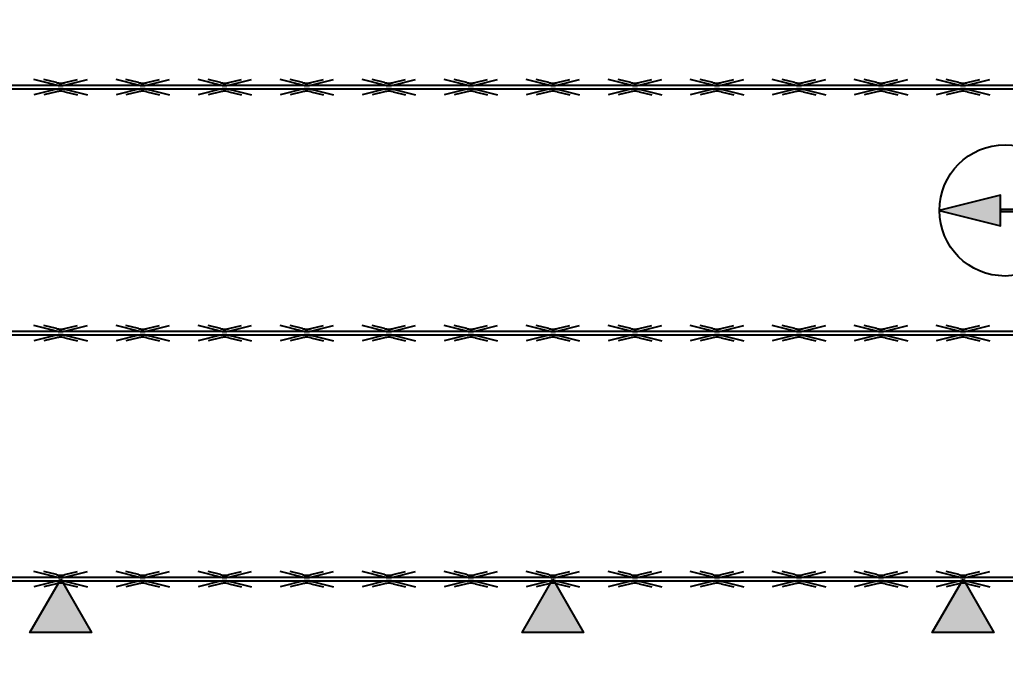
# Model space of a CAD drawing. Extents: x -524 to 129100, y -10500 to 1.
# Drawn here: x 24383 to 26786, y -3095 to -1548 of the extents above; entities that cross this region are included whole.
import ezdxf

# ---------------------------------------------------------------- set-up
doc = ezdxf.new("R2010")
doc.units = 0
doc.header["$LTSCALE"] = 250
doc.linetypes.add('BeePC_CENTER', pattern=[2, 1.25, -0.25, 0.25, -0.25])
doc.layers.get('0').update_dxf_attribs({"linetype": 'CONTINUOUS'})
doc.layers.get('Defpoints').update_dxf_attribs({"linetype": 'CONTINUOUS'})
doc.layers.add('BeePC-CCBZ', color=110, linetype='CONTINUOUS')
doc.layers.add('BeePC-GJ-Truss', color=185, linetype='CONTINUOUS')
doc.styles.add('BeePC_Dim', font='simfang.ttf', dxfattribs={"width": 0.7})
doc.dimstyles.new('BeePC_DIM_25_25', dxfattribs={"dimtxt": 75, "dimasz": 25, "dimexe": 25, "dimexo": 0, "dimgap": 25, "dimtad": 1, "dimdec": 0, "dimzin": 0, "dimdsep": 46, "dimtxsty": 'BeePC_Dim', "dimblk": 'ARCHTICK', "dimcen": 0, "dimdle": 25, "dimclrt": 7, "dimadec": 0, "dimazin": 0, "dimtfac": 1, "dimtdec": 0, "dimtix": 1, "dimtmove": 2, "dimatfit": 3, "dimfxl": 250, "dimfxlon": 1, "dimtfill": 1, "dimtolj": 1, "dimtzin": 0, "dimarcsym": 0})

# ---------------------------------------------------------------- blocks, each defined once
blk = doc.blocks.new('BeePC_HangPoint')
at = {"ltscale": 25}
h = blk.add_hatch(color=256, dxfattribs=at)
h.dxf.hatch_style = 1
h.paths.add_polyline_path([(0, 0), (-75, -129.9), (75, -129.9)])
blk.add_lwpolyline([(0, 0), (75, -129.9), (-75, -129.9)], close=True, dxfattribs=at)
blk = doc.blocks.new('板安装方向')
h = blk.add_hatch(color=256)
h.dxf.hatch_style = 1
h.paths.add_polyline_path([(-0.6, 158.1), (-38, 8.6), (36.8, 8.6)])
h = blk.add_hatch(color=256)
h.dxf.hatch_style = 1
h.paths.add_polyline_path([(1.8, -161.4), (1.8, 8.6), (-3, 8.6), (-3, -161.4)])
for points in [[(-0.6, 158.1), (-38, 8.6), (36.8, 8.6)], [(1.8, -161.4), (1.8, 8.6), (-3, 8.6), (-3, -161.4)]]:
    blk.add_lwpolyline(points, close=True)
blk.add_circle((-0.6, -2.4), 160)
blk = doc.blocks.new('_ArchTick')
at = {"color": 0, "linetype": 'ByBlock', "const_width": 0.5}
blk.add_lwpolyline([(-0.707, -0.707), (0.707, 0.707)], dxfattribs=at)
blk = doc.blocks.new('*D74')
at = {"layer": 'BeePC-CCBZ', "color": 0, "lineweight": -2, "transparency": 16777216}
for p, q in [((23272.8, -600.1), (23272.8, -375.1)), ((30542.4, -600.1), (30542.4, -375.1)), ((23247.8, -400.1), (30567.4, -400.1))]:
    blk.add_line(p, q, dxfattribs=at)
at = {"layer": 'Defpoints', "color": 0, "transparency": 16777216}
for p in [(30542.4, -400.1), (23272.8, -772.1), (30542.4, -2012.1)]:
    blk.add_point(p, dxfattribs=at)
at = {"layer": 'BeePC-CCBZ', "color": 0, "lineweight": -2, "transparency": 16777216, "xscale": 25, "yscale": 25, "zscale": 25, "rotation": 180}
blk.add_blockref('_ArchTick', (23272.8, -400.1), dxfattribs=at)
at = {"layer": 'BeePC-CCBZ', "color": 0, "lineweight": -2, "transparency": 16777216, "xscale": 25, "yscale": 25, "zscale": 25}
blk.add_blockref('_ArchTick', (30542.4, -400.1), dxfattribs=at)
at = {"layer": 'BeePC-CCBZ', "color": 7, "linetype": 'BeePC_CENTER', "transparency": 16777216, "insert": (26907.6, -337.2), "char_height": 75, "attachment_point": 5, "style": 'BeePC_Dim', "bg_fill": 3, "box_fill_scale": 1.1, "bg_fill_color": 256, "bg_fill_true_color": 13158600, "bg_fill_transparency": 0}
blk.add_mtext('\\A1;7270', dxfattribs=at)
blk = doc.blocks.new('*D75')
at = {"layer": 'BeePC-CCBZ', "color": 0, "lineweight": -2, "transparency": 16777216}
for p, q in [((23022.8, -478.1), (23022.8, -253.1)), ((24482.6, -478.1), (24482.6, -253.1)), ((22997.8, -278.1), (24507.6, -278.1))]:
    blk.add_line(p, q, dxfattribs=at)
at = {"layer": 'Defpoints', "color": 0, "transparency": 16777216}
for p in [(24482.6, -278.1), (23022.8, -2012.1), (24482.6, -2912.1)]:
    blk.add_point(p, dxfattribs=at)
at = {"layer": 'BeePC-CCBZ', "color": 0, "lineweight": -2, "transparency": 16777216, "xscale": 25, "yscale": 25, "zscale": 25, "rotation": 180}
blk.add_blockref('_ArchTick', (23022.8, -278.1), dxfattribs=at)
at = {"layer": 'BeePC-CCBZ', "color": 0, "lineweight": -2, "transparency": 16777216, "xscale": 25, "yscale": 25, "zscale": 25}
blk.add_blockref('_ArchTick', (24482.6, -278.1), dxfattribs=at)
at = {"layer": 'BeePC-CCBZ', "color": 7, "linetype": 'BeePC_CENTER', "transparency": 16777216, "insert": (23752.7, -215.2), "char_height": 75, "attachment_point": 5, "style": 'BeePC_Dim', "bg_fill": 3, "box_fill_scale": 1.1, "bg_fill_color": 256, "bg_fill_true_color": 13158600, "bg_fill_transparency": 0}
blk.add_mtext('\\A1;1460', dxfattribs=at)
blk = doc.blocks.new('*D76')
at = {"layer": 'BeePC-CCBZ', "color": 0, "lineweight": -2, "transparency": 16777216}
for p, q in [((24482.6, -478.1), (24482.6, -253.1)), ((25682.6, -478.1), (25682.6, -253.1)), ((24457.6, -278.1), (25707.6, -278.1))]:
    blk.add_line(p, q, dxfattribs=at)
at = {"layer": 'Defpoints', "color": 0, "transparency": 16777216}
for p in [(25682.6, -278.1), (24482.6, -2912.1), (25682.6, -2912.1)]:
    blk.add_point(p, dxfattribs=at)
at = {"layer": 'BeePC-CCBZ', "color": 0, "lineweight": -2, "transparency": 16777216, "xscale": 25, "yscale": 25, "zscale": 25, "rotation": 180}
blk.add_blockref('_ArchTick', (24482.6, -278.1), dxfattribs=at)
at = {"layer": 'BeePC-CCBZ', "color": 0, "lineweight": -2, "transparency": 16777216, "xscale": 25, "yscale": 25, "zscale": 25}
blk.add_blockref('_ArchTick', (25682.6, -278.1), dxfattribs=at)
at = {"layer": 'BeePC-CCBZ', "color": 7, "linetype": 'BeePC_CENTER', "transparency": 16777216, "insert": (25082.6, -215.2), "char_height": 75, "attachment_point": 5, "style": 'BeePC_Dim', "bg_fill": 3, "box_fill_scale": 1.1, "bg_fill_color": 256, "bg_fill_true_color": 13158600, "bg_fill_transparency": 0}
blk.add_mtext('\\A1;1200', dxfattribs=at)
blk = doc.blocks.new('*D77')
at = {"layer": 'BeePC-CCBZ', "color": 0, "lineweight": -2, "transparency": 16777216}
for p, q in [((25682.6, -478.1), (25682.6, -253.1)), ((26682.6, -478.1), (26682.6, -253.1)), ((25657.6, -278.1), (26707.6, -278.1))]:
    blk.add_line(p, q, dxfattribs=at)
at = {"layer": 'Defpoints', "color": 0, "transparency": 16777216}
for p in [(26682.6, -278.1), (25682.6, -2912.1), (26682.6, -2912.1)]:
    blk.add_point(p, dxfattribs=at)
at = {"layer": 'BeePC-CCBZ', "color": 0, "lineweight": -2, "transparency": 16777216, "xscale": 25, "yscale": 25, "zscale": 25, "rotation": 180}
blk.add_blockref('_ArchTick', (25682.6, -278.1), dxfattribs=at)
at = {"layer": 'BeePC-CCBZ', "color": 0, "lineweight": -2, "transparency": 16777216, "xscale": 25, "yscale": 25, "zscale": 25}
blk.add_blockref('_ArchTick', (26682.6, -278.1), dxfattribs=at)
at = {"layer": 'BeePC-CCBZ', "color": 7, "linetype": 'BeePC_CENTER', "transparency": 16777216, "insert": (26182.6, -215.2), "char_height": 75, "attachment_point": 5, "style": 'BeePC_Dim', "bg_fill": 3, "box_fill_scale": 1.1, "bg_fill_color": 256, "bg_fill_true_color": 13158600, "bg_fill_transparency": 0}
blk.add_mtext('\\A1;1000', dxfattribs=at)
blk = doc.blocks.new('*D78')
at = {"layer": 'BeePC-CCBZ', "color": 0, "lineweight": -2, "transparency": 16777216}
for p, q in [((26682.6, -478.1), (26682.6, -253.1)), ((27882.6, -478.1), (27882.6, -253.1)), ((26657.6, -278.1), (27907.6, -278.1))]:
    blk.add_line(p, q, dxfattribs=at)
at = {"layer": 'Defpoints', "color": 0, "transparency": 16777216}
for p in [(27882.6, -278.1), (26682.6, -2912.1), (27882.6, -2912.1)]:
    blk.add_point(p, dxfattribs=at)
at = {"layer": 'BeePC-CCBZ', "color": 0, "lineweight": -2, "transparency": 16777216, "xscale": 25, "yscale": 25, "zscale": 25, "rotation": 180}
blk.add_blockref('_ArchTick', (26682.6, -278.1), dxfattribs=at)
at = {"layer": 'BeePC-CCBZ', "color": 0, "lineweight": -2, "transparency": 16777216, "xscale": 25, "yscale": 25, "zscale": 25}
blk.add_blockref('_ArchTick', (27882.6, -278.1), dxfattribs=at)
at = {"layer": 'BeePC-CCBZ', "color": 7, "linetype": 'BeePC_CENTER', "transparency": 16777216, "insert": (27282.6, -215.2), "char_height": 75, "attachment_point": 5, "style": 'BeePC_Dim', "bg_fill": 3, "box_fill_scale": 1.1, "bg_fill_color": 256, "bg_fill_true_color": 13158600, "bg_fill_transparency": 0}
blk.add_mtext('\\A1;1200', dxfattribs=at)
blk = doc.blocks.new('*D82')
at = {"layer": 'BeePC-CCBZ', "color": 0, "lineweight": -2, "transparency": 16777216}
for p, q in [((23022.8, -3759.1), (23022.8, -3984.1)), ((30542.4, -3759.1), (30542.4, -3984.1)), ((22997.8, -3959.1), (30567.4, -3959.1))]:
    blk.add_line(p, q, dxfattribs=at)
at = {"layer": 'Defpoints', "color": 0, "transparency": 16777216}
for p in [(23022.8, -2012.1), (30542.4, -2012.1), (30542.4, -3959.1)]:
    blk.add_point(p, dxfattribs=at)
at = {"layer": 'BeePC-CCBZ', "color": 0, "lineweight": -2, "transparency": 16777216, "xscale": 25, "yscale": 25, "zscale": 25, "rotation": 180}
blk.add_blockref('_ArchTick', (23022.8, -3959.1), dxfattribs=at)
at = {"layer": 'BeePC-CCBZ', "color": 0, "lineweight": -2, "transparency": 16777216, "xscale": 25, "yscale": 25, "zscale": 25}
blk.add_blockref('_ArchTick', (30542.4, -3959.1), dxfattribs=at)
at = {"layer": 'BeePC-CCBZ', "color": 7, "linetype": 'BeePC_CENTER', "transparency": 16777216, "insert": (26782.6, -3896.2), "char_height": 75, "attachment_point": 5, "style": 'BeePC_Dim', "bg_fill": 3, "box_fill_scale": 1.1, "bg_fill_color": 256, "bg_fill_true_color": 13158600, "bg_fill_transparency": 0}
blk.add_mtext('\\A1;7520', dxfattribs=at)
blk = doc.blocks.new('*D84')
at = {"layer": 'BeePC-CCBZ', "color": 0, "lineweight": -2, "transparency": 16777216}
for p, q in [((22610.8, -1137.1), (22610.8, -3237.1)), ((22810.8, -1162.1), (22585.8, -1162.1)), ((22810.8, -3212.1), (22585.8, -3212.1))]:
    blk.add_line(p, q, dxfattribs=at)
at = {"layer": 'Defpoints', "color": 0, "transparency": 16777216}
for p in [(22932.8, -1162.1), (22610.8, -3212.1), (26782.6, -3212.1)]:
    blk.add_point(p, dxfattribs=at)
at = {"layer": 'BeePC-CCBZ', "color": 0, "lineweight": -2, "transparency": 16777216, "xscale": 25, "yscale": 25, "zscale": 25}
for p, rotation in [((22610.8, -1162.1), 90), ((22610.8, -3212.1), 270)]:
    blk.add_blockref('_ArchTick', p, dxfattribs=dict(at, rotation=rotation))
at = {"layer": 'BeePC-CCBZ', "color": 7, "linetype": 'BeePC_CENTER', "transparency": 16777216, "insert": (22547.9, -2187.1), "char_height": 75, "attachment_point": 5, "rotation": 90, "style": 'BeePC_Dim', "bg_fill": 3, "box_fill_scale": 1.1, "bg_fill_color": 256, "bg_fill_true_color": 13158600, "bg_fill_transparency": 0}
blk.add_mtext('\\A1;2050', dxfattribs=at)
blk = doc.blocks.new('*D85')
at = {"layer": 'BeePC-CCBZ', "color": 0, "lineweight": -2, "transparency": 16777216}
for p, q in [((22488.8, -787.1), (22488.8, -3237.1)), ((22688.8, -812.1), (22463.8, -812.1)), ((22688.8, -3212.1), (22463.8, -3212.1))]:
    blk.add_line(p, q, dxfattribs=at)
at = {"layer": 'Defpoints', "color": 0, "transparency": 16777216}
for p in [(26782.6, -812.1), (22488.8, -3212.1), (26782.6, -3212.1)]:
    blk.add_point(p, dxfattribs=at)
at = {"layer": 'BeePC-CCBZ', "color": 0, "lineweight": -2, "transparency": 16777216, "xscale": 25, "yscale": 25, "zscale": 25}
for p, rotation in [((22488.8, -812.1), 90), ((22488.8, -3212.1), 270)]:
    blk.add_blockref('_ArchTick', p, dxfattribs=dict(at, rotation=rotation))
at = {"layer": 'BeePC-CCBZ', "color": 7, "linetype": 'BeePC_CENTER', "transparency": 16777216, "insert": (22425.9, -2012.1), "char_height": 75, "attachment_point": 5, "rotation": 90, "style": 'BeePC_Dim', "bg_fill": 3, "box_fill_scale": 1.1, "bg_fill_color": 256, "bg_fill_true_color": 13158600, "bg_fill_transparency": 0}
blk.add_mtext('\\A1;2400', dxfattribs=at)
blk = doc.blocks.new('*D87')
at = {"layer": 'BeePC-CCBZ', "color": 0, "lineweight": -2, "transparency": 16777216}
for p, q in [((31004.4, -1087.1), (31004.4, -2937.1)), ((30804.4, -1112.1), (31029.4, -1112.1)), ((30804.4, -2912.1), (31029.4, -2912.1))]:
    blk.add_line(p, q, dxfattribs=at)
at = {"layer": 'Defpoints', "color": 0, "transparency": 16777216}
for p in [(24482.6, -1112.1), (24482.6, -2912.1), (31004.4, -2912.1)]:
    blk.add_point(p, dxfattribs=at)
at = {"layer": 'BeePC-CCBZ', "color": 0, "lineweight": -2, "transparency": 16777216, "xscale": 25, "yscale": 25, "zscale": 25}
for p, rotation in [((31004.4, -1112.1), 90), ((31004.4, -2912.1), 270)]:
    blk.add_blockref('_ArchTick', p, dxfattribs=dict(at, rotation=rotation))
at = {"layer": 'BeePC-CCBZ', "color": 7, "linetype": 'BeePC_CENTER', "transparency": 16777216, "insert": (30941.5, -2012.1), "char_height": 75, "attachment_point": 5, "rotation": 90, "style": 'BeePC_Dim', "bg_fill": 3, "box_fill_scale": 1.1, "bg_fill_color": 256, "bg_fill_true_color": 13158600, "bg_fill_transparency": 0}
blk.add_mtext('\\A1;1800', dxfattribs=at)
blk = doc.blocks.new('*D88')
at = {"layer": 'BeePC-CCBZ', "color": 0, "lineweight": -2, "transparency": 16777216}
for p, q in [((31004.4, -2887.1), (31004.4, -3237.1)), ((30804.4, -2912.1), (31029.4, -2912.1)), ((30804.4, -3212.1), (31029.4, -3212.1))]:
    blk.add_line(p, q, dxfattribs=at)
at = {"layer": 'Defpoints', "color": 0, "transparency": 16777216}
for p in [(24482.6, -2912.1), (26782.6, -3212.1), (31004.4, -3212.1)]:
    blk.add_point(p, dxfattribs=at)
at = {"layer": 'BeePC-CCBZ', "color": 0, "lineweight": -2, "transparency": 16777216, "xscale": 25, "yscale": 25, "zscale": 25}
for p, rotation in [((31004.4, -2912.1), 90), ((31004.4, -3212.1), 270)]:
    blk.add_blockref('_ArchTick', p, dxfattribs=dict(at, rotation=rotation))
at = {"layer": 'BeePC-CCBZ', "color": 7, "linetype": 'BeePC_CENTER', "transparency": 16777216, "insert": (30941.5, -3062.1), "char_height": 75, "attachment_point": 5, "rotation": 90, "style": 'BeePC_Dim', "bg_fill": 3, "box_fill_scale": 1.1, "bg_fill_color": 256, "bg_fill_true_color": 13158600, "bg_fill_transparency": 0}
blk.add_mtext('\\A1;300', dxfattribs=at)

msp = doc.modelspace()

# ---------------------------------------------------------------- linework, layer by layer
at = {"layer": 'BeePC-GJ-Truss'}
for points in [[(24472.4, -1707), (24417.4, -1693.4)], [(24472.4, -1701), (24441.7, -1693.4)], [(24492.8, -1707), (24547.8, -1693.4)], [(24492.8, -1701), (24523.5, -1693.4)], [(24672.4, -1707), (24617.4, -1693.4)], [(24672.4, -1701), (24641.7, -1693.4)], [(24692.8, -1707), (24747.8, -1693.4)], [(24692.8, -1701), (24723.5, -1693.4)], [(24872.4, -1707), (24817.4, -1693.4)], [(24872.4, -1701), (24841.7, -1693.4)], [(24892.8, -1707), (24947.8, -1693.4)], [(24892.8, -1701), (24923.5, -1693.4)], [(25072.4, -1707), (25017.4, -1693.4)], [(25072.4, -1701), (25041.7, -1693.4)], [(25092.8, -1707), (25147.8, -1693.4)], [(25092.8, -1701), (25123.5, -1693.4)], [(25272.4, -1707), (25217.4, -1693.4)], [(25272.4, -1701), (25241.7, -1693.4)], [(25292.8, -1707), (25347.8, -1693.4)], [(25292.8, -1701), (25323.5, -1693.4)], [(25472.4, -1707), (25417.4, -1693.4)], [(25472.4, -1701), (25441.7, -1693.4)], [(25492.8, -1707), (25547.8, -1693.4)], [(25492.8, -1701), (25523.5, -1693.4)], [(25672.4, -1707), (25617.4, -1693.4)], [(25672.4, -1701), (25641.7, -1693.4)], [(25692.8, -1707), (25747.8, -1693.4)], [(25692.8, -1701), (25723.5, -1693.4)], [(25872.4, -1707), (25817.4, -1693.4)], [(25872.4, -1701), (25841.7, -1693.4)], [(25892.8, -1707), (25947.8, -1693.4)], [(25892.8, -1701), (25923.5, -1693.4)], [(26072.4, -1707), (26017.4, -1693.4)], [(26072.4, -1701), (26041.7, -1693.4)], [(26092.8, -1707), (26147.8, -1693.4)], [(26092.8, -1701), (26123.5, -1693.4)], [(26272.4, -1707), (26217.4, -1693.4)], [(26272.4, -1701), (26241.7, -1693.4)], [(26292.8, -1707), (26347.8, -1693.4)], [(26292.8, -1701), (26323.5, -1693.4)], [(26472.4, -1707), (26417.4, -1693.4)], [(26472.4, -1701), (26441.7, -1693.4)], [(26492.8, -1707), (26547.8, -1693.4)], [(26492.8, -1701), (26523.5, -1693.4)], [(26672.4, -1707), (26617.4, -1693.4)], [(26672.4, -1701), (26641.7, -1693.4)], [(26692.8, -1707), (26747.8, -1693.4)], [(26692.8, -1701), (26723.5, -1693.4)], [(23082.6, -1716.1), (30482.6, -1716.1), (30482.6, -1708.1), (23082.6, -1708.1)], [(24472.4, -1717.3), (24417.4, -1730.9)], [(24472.4, -1723.3), (24441.7, -1730.9)], [(24492.8, -1717.3), (24547.8, -1730.9)], [(24492.8, -1723.3), (24523.5, -1730.9)], [(24672.4, -1717.3), (24617.4, -1730.9)], [(24672.4, -1723.3), (24641.7, -1730.9)], [(24692.8, -1717.3), (24747.8, -1730.9)], [(24692.8, -1723.3), (24723.5, -1730.9)], [(24872.4, -1717.3), (24817.4, -1730.9)], [(24872.4, -1723.3), (24841.7, -1730.9)], [(24892.8, -1717.3), (24947.8, -1730.9)], [(24892.8, -1723.3), (24923.5, -1730.9)], [(25072.4, -1717.3), (25017.4, -1730.9)], [(25072.4, -1723.3), (25041.7, -1730.9)], [(25092.8, -1717.3), (25147.8, -1730.9)], [(25092.8, -1723.3), (25123.5, -1730.9)], [(25272.4, -1717.3), (25217.4, -1730.9)], [(25272.4, -1723.3), (25241.7, -1730.9)], [(25292.8, -1717.3), (25347.8, -1730.9)], [(25292.8, -1723.3), (25323.5, -1730.9)], [(25472.4, -1717.3), (25417.4, -1730.9)], [(25472.4, -1723.3), (25441.7, -1730.9)], [(25492.8, -1717.3), (25547.8, -1730.9)], [(25492.8, -1723.3), (25523.5, -1730.9)], [(25672.4, -1717.3), (25617.4, -1730.9)], [(25672.4, -1723.3), (25641.7, -1730.9)], [(25692.8, -1717.3), (25747.8, -1730.9)], [(25692.8, -1723.3), (25723.5, -1730.9)], [(25872.4, -1717.3), (25817.4, -1730.9)], [(25872.4, -1723.3), (25841.7, -1730.9)], [(25892.8, -1717.3), (25947.8, -1730.9)], [(25892.8, -1723.3), (25923.5, -1730.9)], [(26072.4, -1717.3), (26017.4, -1730.9)], [(26072.4, -1723.3), (26041.7, -1730.9)], [(26092.8, -1717.3), (26147.8, -1730.9)], [(26092.8, -1723.3), (26123.5, -1730.9)], [(26272.4, -1717.3), (26217.4, -1730.9)], [(26272.4, -1723.3), (26241.7, -1730.9)], [(26292.8, -1717.3), (26347.8, -1730.9)], [(26292.8, -1723.3), (26323.5, -1730.9)], [(26472.4, -1717.3), (26417.4, -1730.9)], [(26472.4, -1723.3), (26441.7, -1730.9)], [(26492.8, -1717.3), (26547.8, -1730.9)], [(26492.8, -1723.3), (26523.5, -1730.9)], [(26672.4, -1717.3), (26617.4, -1730.9)], [(26672.4, -1723.3), (26641.7, -1730.9)], [(26692.8, -1717.3), (26747.8, -1730.9)], [(26692.8, -1723.3), (26723.5, -1730.9)], [(24472.4, -2307), (24417.4, -2293.4)], [(24472.4, -2301), (24441.7, -2293.4)], [(24492.8, -2307), (24547.8, -2293.4)], [(24492.8, -2301), (24523.5, -2293.4)], [(24672.4, -2307), (24617.4, -2293.4)], [(24672.4, -2301), (24641.7, -2293.4)], [(24692.8, -2307), (24747.8, -2293.4)], [(24692.8, -2301), (24723.5, -2293.4)], [(24872.4, -2307), (24817.4, -2293.4)], [(24872.4, -2301), (24841.7, -2293.4)], [(24892.8, -2307), (24947.8, -2293.4)], [(24892.8, -2301), (24923.5, -2293.4)], [(25072.4, -2307), (25017.4, -2293.4)], [(25072.4, -2301), (25041.7, -2293.4)], [(25092.8, -2307), (25147.8, -2293.4)], [(25092.8, -2301), (25123.5, -2293.4)], [(25272.4, -2307), (25217.4, -2293.4)], [(25272.4, -2301), (25241.7, -2293.4)], [(25292.8, -2307), (25347.8, -2293.4)], [(25292.8, -2301), (25323.5, -2293.4)], [(25472.4, -2307), (25417.4, -2293.4)], [(25472.4, -2301), (25441.7, -2293.4)], [(25492.8, -2307), (25547.8, -2293.4)], [(25492.8, -2301), (25523.5, -2293.4)], [(25672.4, -2307), (25617.4, -2293.4)], [(25672.4, -2301), (25641.7, -2293.4)], [(25692.8, -2307), (25747.8, -2293.4)], [(25692.8, -2301), (25723.5, -2293.4)], [(25872.4, -2307), (25817.4, -2293.4)], [(25872.4, -2301), (25841.7, -2293.4)], [(25892.8, -2307), (25947.8, -2293.4)], [(25892.8, -2301), (25923.5, -2293.4)], [(26072.4, -2307), (26017.4, -2293.4)], [(26072.4, -2301), (26041.7, -2293.4)], [(26092.8, -2307), (26147.8, -2293.4)], [(26092.8, -2301), (26123.5, -2293.4)], [(26272.4, -2307), (26217.4, -2293.4)], [(26272.4, -2301), (26241.7, -2293.4)], [(26292.8, -2307), (26347.8, -2293.4)], [(26292.8, -2301), (26323.5, -2293.4)], [(26472.4, -2307), (26417.4, -2293.4)], [(26472.4, -2301), (26441.7, -2293.4)], [(26492.8, -2307), (26547.8, -2293.4)], [(26492.8, -2301), (26523.5, -2293.4)], [(26672.4, -2307), (26617.4, -2293.4)], [(26672.4, -2301), (26641.7, -2293.4)], [(26692.8, -2307), (26747.8, -2293.4)], [(26692.8, -2301), (26723.5, -2293.4)], [(23082.6, -2316.1), (30482.6, -2316.1), (30482.6, -2308.1), (23082.6, -2308.1)], [(24472.4, -2317.3), (24417.4, -2330.9)], [(24472.4, -2323.3), (24441.7, -2330.9)], [(24492.8, -2317.3), (24547.8, -2330.9)], [(24492.8, -2323.3), (24523.5, -2330.9)], [(24672.4, -2317.3), (24617.4, -2330.9)], [(24672.4, -2323.3), (24641.7, -2330.9)], [(24692.8, -2317.3), (24747.8, -2330.9)], [(24692.8, -2323.3), (24723.5, -2330.9)], [(24872.4, -2317.3), (24817.4, -2330.9)], [(24872.4, -2323.3), (24841.7, -2330.9)], [(24892.8, -2317.3), (24947.8, -2330.9)], [(24892.8, -2323.3), (24923.5, -2330.9)], [(25072.4, -2317.3), (25017.4, -2330.9)], [(25072.4, -2323.3), (25041.7, -2330.9)], [(25092.8, -2317.3), (25147.8, -2330.9)], [(25092.8, -2323.3), (25123.5, -2330.9)], [(25272.4, -2317.3), (25217.4, -2330.9)], [(25272.4, -2323.3), (25241.7, -2330.9)], [(25292.8, -2317.3), (25347.8, -2330.9)], [(25292.8, -2323.3), (25323.5, -2330.9)], [(25472.4, -2317.3), (25417.4, -2330.9)], [(25472.4, -2323.3), (25441.7, -2330.9)], [(25492.8, -2317.3), (25547.8, -2330.9)], [(25492.8, -2323.3), (25523.5, -2330.9)], [(25672.4, -2317.3), (25617.4, -2330.9)], [(25672.4, -2323.3), (25641.7, -2330.9)], [(25692.8, -2317.3), (25747.8, -2330.9)], [(25692.8, -2323.3), (25723.5, -2330.9)], [(25872.4, -2317.3), (25817.4, -2330.9)], [(25872.4, -2323.3), (25841.7, -2330.9)], [(25892.8, -2317.3), (25947.8, -2330.9)], [(25892.8, -2323.3), (25923.5, -2330.9)], [(26072.4, -2317.3), (26017.4, -2330.9)], [(26072.4, -2323.3), (26041.7, -2330.9)], [(26092.8, -2317.3), (26147.8, -2330.9)], [(26092.8, -2323.3), (26123.5, -2330.9)], [(26272.4, -2317.3), (26217.4, -2330.9)], [(26272.4, -2323.3), (26241.7, -2330.9)], [(26292.8, -2317.3), (26347.8, -2330.9)], [(26292.8, -2323.3), (26323.5, -2330.9)], [(26472.4, -2317.3), (26417.4, -2330.9)], [(26472.4, -2323.3), (26441.7, -2330.9)], [(26492.8, -2317.3), (26547.8, -2330.9)], [(26492.8, -2323.3), (26523.5, -2330.9)], [(26672.4, -2317.3), (26617.4, -2330.9)], [(26672.4, -2323.3), (26641.7, -2330.9)], [(26692.8, -2317.3), (26747.8, -2330.9)], [(26692.8, -2323.3), (26723.5, -2330.9)], [(24472.4, -2907), (24417.4, -2893.4)], [(24472.4, -2901), (24441.7, -2893.4)], [(24492.8, -2907), (24547.8, -2893.4)], [(24492.8, -2901), (24523.5, -2893.4)], [(24672.4, -2907), (24617.4, -2893.4)], [(24672.4, -2901), (24641.7, -2893.4)], [(24692.8, -2907), (24747.8, -2893.4)], [(24692.8, -2901), (24723.5, -2893.4)], [(24872.4, -2907), (24817.4, -2893.4)], [(24872.4, -2901), (24841.7, -2893.4)], [(24892.8, -2907), (24947.8, -2893.4)], [(24892.8, -2901), (24923.5, -2893.4)], [(25072.4, -2907), (25017.4, -2893.4)], [(25072.4, -2901), (25041.7, -2893.4)], [(25092.8, -2907), (25147.8, -2893.4)], [(25092.8, -2901), (25123.5, -2893.4)], [(25272.4, -2907), (25217.4, -2893.4)], [(25272.4, -2901), (25241.7, -2893.4)], [(25292.8, -2907), (25347.8, -2893.4)], [(25292.8, -2901), (25323.5, -2893.4)], [(25472.4, -2907), (25417.4, -2893.4)], [(25472.4, -2901), (25441.7, -2893.4)], [(25492.8, -2907), (25547.8, -2893.4)], [(25492.8, -2901), (25523.5, -2893.4)], [(25672.4, -2907), (25617.4, -2893.4)], [(25672.4, -2901), (25641.7, -2893.4)], [(25692.8, -2907), (25747.8, -2893.4)], [(25692.8, -2901), (25723.5, -2893.4)], [(25872.4, -2907), (25817.4, -2893.4)], [(25872.4, -2901), (25841.7, -2893.4)], [(25892.8, -2907), (25947.8, -2893.4)], [(25892.8, -2901), (25923.5, -2893.4)], [(26072.4, -2907), (26017.4, -2893.4)], [(26072.4, -2901), (26041.7, -2893.4)], [(26092.8, -2907), (26147.8, -2893.4)], [(26092.8, -2901), (26123.5, -2893.4)], [(26272.4, -2907), (26217.4, -2893.4)], [(26272.4, -2901), (26241.7, -2893.4)], [(26292.8, -2907), (26347.8, -2893.4)], [(26292.8, -2901), (26323.5, -2893.4)], [(26472.4, -2907), (26417.4, -2893.4)], [(26472.4, -2901), (26441.7, -2893.4)], [(26492.8, -2907), (26547.8, -2893.4)], [(26492.8, -2901), (26523.5, -2893.4)], [(26672.4, -2907), (26617.4, -2893.4)], [(26672.4, -2901), (26641.7, -2893.4)], [(26692.8, -2907), (26747.8, -2893.4)], [(26692.8, -2901), (26723.5, -2893.4)], [(23082.6, -2916.1), (30482.6, -2916.1), (30482.6, -2908.1), (23082.6, -2908.1)], [(24472.4, -2917.3), (24417.4, -2930.9)], [(24472.4, -2923.3), (24441.7, -2930.9)], [(24492.8, -2917.3), (24547.8, -2930.9)], [(24492.8, -2923.3), (24523.5, -2930.9)], [(24672.4, -2917.3), (24617.4, -2930.9)], [(24672.4, -2923.3), (24641.7, -2930.9)], [(24692.8, -2917.3), (24747.8, -2930.9)], [(24692.8, -2923.3), (24723.5, -2930.9)], [(24872.4, -2917.3), (24817.4, -2930.9)], [(24872.4, -2923.3), (24841.7, -2930.9)], [(24892.8, -2917.3), (24947.8, -2930.9)], [(24892.8, -2923.3), (24923.5, -2930.9)], [(25072.4, -2917.3), (25017.4, -2930.9)], [(25072.4, -2923.3), (25041.7, -2930.9)], [(25092.8, -2917.3), (25147.8, -2930.9)], [(25092.8, -2923.3), (25123.5, -2930.9)], [(25272.4, -2917.3), (25217.4, -2930.9)], [(25272.4, -2923.3), (25241.7, -2930.9)], [(25292.8, -2917.3), (25347.8, -2930.9)], [(25292.8, -2923.3), (25323.5, -2930.9)], [(25472.4, -2917.3), (25417.4, -2930.9)], [(25472.4, -2923.3), (25441.7, -2930.9)], [(25492.8, -2917.3), (25547.8, -2930.9)], [(25492.8, -2923.3), (25523.5, -2930.9)], [(25672.4, -2917.3), (25617.4, -2930.9)], [(25672.4, -2923.3), (25641.7, -2930.9)], [(25692.8, -2917.3), (25747.8, -2930.9)], [(25692.8, -2923.3), (25723.5, -2930.9)], [(25872.4, -2917.3), (25817.4, -2930.9)], [(25872.4, -2923.3), (25841.7, -2930.9)], [(25892.8, -2917.3), (25947.8, -2930.9)], [(25892.8, -2923.3), (25923.5, -2930.9)], [(26072.4, -2917.3), (26017.4, -2930.9)], [(26072.4, -2923.3), (26041.7, -2930.9)], [(26092.8, -2917.3), (26147.8, -2930.9)], [(26092.8, -2923.3), (26123.5, -2930.9)], [(26272.4, -2917.3), (26217.4, -2930.9)], [(26272.4, -2923.3), (26241.7, -2930.9)], [(26292.8, -2917.3), (26347.8, -2930.9)], [(26292.8, -2923.3), (26323.5, -2930.9)], [(26472.4, -2917.3), (26417.4, -2930.9)], [(26472.4, -2923.3), (26441.7, -2930.9)], [(26492.8, -2917.3), (26547.8, -2930.9)], [(26492.8, -2923.3), (26523.5, -2930.9)], [(26672.4, -2917.3), (26617.4, -2930.9)], [(26672.4, -2923.3), (26641.7, -2930.9)], [(26692.8, -2917.3), (26747.8, -2930.9)], [(26692.8, -2923.3), (26723.5, -2930.9)]]:
    msp.add_lwpolyline(points, dxfattribs=at)
for centre, major_axis, start_param, end_param in [((24481.4, -1698.7), (12, 0), 3.861169, 4.813041), ((24483.8, -1698.7), (12, 0), 4.611737, 5.563609), ((24681.4, -1698.7), (12, 0), 3.861169, 4.813041), ((24683.8, -1698.7), (12, 0), 4.611737, 5.563609), ((24881.4, -1698.7), (12, 0), 3.861169, 4.813041), ((24883.8, -1698.7), (12, 0), 4.611737, 5.563609), ((25081.4, -1698.7), (12, 0), 3.861169, 4.813041), ((25083.8, -1698.7), (12, 0), 4.611737, 5.563609), ((25281.4, -1698.7), (12, 0), 3.861169, 4.813041), ((25283.8, -1698.7), (12, 0), 4.611737, 5.563609), ((25481.4, -1698.7), (12, 0), 3.861169, 4.813041), ((25483.8, -1698.7), (12, 0), 4.611737, 5.563609), ((25681.4, -1698.7), (12, 0), 3.861169, 4.813041), ((25683.8, -1698.7), (12, 0), 4.611737, 5.563609), ((25881.4, -1698.7), (12, 0), 3.861169, 4.813041), ((25883.8, -1698.7), (12, 0), 4.611737, 5.563609), ((26081.4, -1698.7), (12, 0), 3.861169, 4.813041), ((26083.8, -1698.7), (12, 0), 4.611737, 5.563609), ((26281.4, -1698.7), (12, 0), 3.861169, 4.813041), ((26283.8, -1698.7), (12, 0), 4.611737, 5.563609), ((26481.4, -1698.7), (12, 0), 3.861169, 4.813041), ((26483.8, -1698.7), (12, 0), 4.611737, 5.563609), ((26681.4, -1698.7), (12, 0), 3.861169, 4.813041), ((26683.8, -1698.7), (12, 0), 4.611737, 5.563609), ((24483.8, -1702.9), (18, 0), 4.026697, 4.647513), ((24483.8, -1721.3), (18, 0), 1.635672, 2.256488), ((24481.4, -1725.6), (12, 0), 1.470144, 2.422017), ((24481.4, -1702.9), (18, 0), 4.777265, 5.398081), ((24481.4, -1721.3), (18, 0), 0.885104, 1.50592), ((24483.8, -1725.6), (12, 0), 0.719576, 1.671449), ((24683.8, -1702.9), (18, 0), 4.026697, 4.647513), ((24683.8, -1721.3), (18, 0), 1.635672, 2.256488), ((24681.4, -1725.6), (12, 0), 1.470144, 2.422017), ((24681.4, -1702.9), (18, 0), 4.777265, 5.398081), ((24681.4, -1721.3), (18, 0), 0.885104, 1.50592), ((24683.8, -1725.6), (12, 0), 0.719576, 1.671449), ((24883.8, -1702.9), (18, 0), 4.026697, 4.647513), ((24883.8, -1721.3), (18, 0), 1.635672, 2.256488), ((24881.4, -1725.6), (12, 0), 1.470144, 2.422017), ((24881.4, -1702.9), (18, 0), 4.777265, 5.398081), ((24881.4, -1721.3), (18, 0), 0.885104, 1.50592), ((24883.8, -1725.6), (12, 0), 0.719576, 1.671449), ((25083.8, -1702.9), (18, 0), 4.026697, 4.647513), ((25083.8, -1721.3), (18, 0), 1.635672, 2.256488), ((25081.4, -1725.6), (12, 0), 1.470144, 2.422017), ((25081.4, -1702.9), (18, 0), 4.777265, 5.398081), ((25081.4, -1721.3), (18, 0), 0.885104, 1.50592), ((25083.8, -1725.6), (12, 0), 0.719576, 1.671449), ((25283.8, -1702.9), (18, 0), 4.026697, 4.647513), ((25283.8, -1721.3), (18, 0), 1.635672, 2.256488), ((25281.4, -1725.6), (12, 0), 1.470144, 2.422017), ((25281.4, -1702.9), (18, 0), 4.777265, 5.398081), ((25281.4, -1721.3), (18, 0), 0.885104, 1.50592), ((25283.8, -1725.6), (12, 0), 0.719576, 1.671449), ((25483.8, -1702.9), (18, 0), 4.026697, 4.647513), ((25483.8, -1721.3), (18, 0), 1.635672, 2.256488), ((25481.4, -1725.6), (12, 0), 1.470144, 2.422017), ((25481.4, -1702.9), (18, 0), 4.777265, 5.398081), ((25481.4, -1721.3), (18, 0), 0.885104, 1.50592), ((25483.8, -1725.6), (12, 0), 0.719576, 1.671449), ((25683.8, -1702.9), (18, 0), 4.026697, 4.647513), ((25683.8, -1721.3), (18, 0), 1.635672, 2.256488), ((25681.4, -1725.6), (12, 0), 1.470144, 2.422017), ((25681.4, -1702.9), (18, 0), 4.777265, 5.398081), ((25681.4, -1721.3), (18, 0), 0.885104, 1.50592), ((25683.8, -1725.6), (12, 0), 0.719576, 1.671449), ((25883.8, -1702.9), (18, 0), 4.026697, 4.647513), ((25883.8, -1721.3), (18, 0), 1.635672, 2.256488), ((25881.4, -1725.6), (12, 0), 1.470144, 2.422017), ((25881.4, -1702.9), (18, 0), 4.777265, 5.398081), ((25881.4, -1721.3), (18, 0), 0.885104, 1.50592), ((25883.8, -1725.6), (12, 0), 0.719576, 1.671449), ((26083.8, -1702.9), (18, 0), 4.026697, 4.647513), ((26083.8, -1721.3), (18, 0), 1.635672, 2.256488), ((26081.4, -1725.6), (12, 0), 1.470144, 2.422017), ((26081.4, -1702.9), (18, 0), 4.777265, 5.398081), ((26081.4, -1721.3), (18, 0), 0.885104, 1.50592), ((26083.8, -1725.6), (12, 0), 0.719576, 1.671449), ((26283.8, -1702.9), (18, 0), 4.026697, 4.647513), ((26283.8, -1721.3), (18, 0), 1.635672, 2.256488), ((26281.4, -1725.6), (12, 0), 1.470144, 2.422017), ((26281.4, -1702.9), (18, 0), 4.777265, 5.398081), ((26281.4, -1721.3), (18, 0), 0.885104, 1.50592), ((26283.8, -1725.6), (12, 0), 0.719576, 1.671449), ((26483.8, -1702.9), (18, 0), 4.026697, 4.647513), ((26483.8, -1721.3), (18, 0), 1.635672, 2.256488), ((26481.4, -1725.6), (12, 0), 1.470144, 2.422017), ((26481.4, -1702.9), (18, 0), 4.777265, 5.398081), ((26481.4, -1721.3), (18, 0), 0.885104, 1.50592), ((26483.8, -1725.6), (12, 0), 0.719576, 1.671449), ((26683.8, -1702.9), (18, 0), 4.026697, 4.647513), ((26683.8, -1721.3), (18, 0), 1.635672, 2.256488), ((26681.4, -1725.6), (12, 0), 1.470144, 2.422017), ((26681.4, -1702.9), (18, 0), 4.777265, 5.398081), ((26681.4, -1721.3), (18, 0), 0.885104, 1.50592), ((26683.8, -1725.6), (12, 0), 0.719576, 1.671449), ((24481.4, -2298.7), (12, 0), 3.861169, 4.813041), ((24483.8, -2298.7), (12, 0), 4.611737, 5.563609), ((24681.4, -2298.7), (12, 0), 3.861169, 4.813041), ((24683.8, -2298.7), (12, 0), 4.611737, 5.563609), ((24881.4, -2298.7), (12, 0), 3.861169, 4.813041), ((24883.8, -2298.7), (12, 0), 4.611737, 5.563609), ((25081.4, -2298.7), (12, 0), 3.861169, 4.813041), ((25083.8, -2298.7), (12, 0), 4.611737, 5.563609), ((25281.4, -2298.7), (12, 0), 3.861169, 4.813041), ((25283.8, -2298.7), (12, 0), 4.611737, 5.563609), ((25481.4, -2298.7), (12, 0), 3.861169, 4.813041), ((25483.8, -2298.7), (12, 0), 4.611737, 5.563609), ((25681.4, -2298.7), (12, 0), 3.861169, 4.813041), ((25683.8, -2298.7), (12, 0), 4.611737, 5.563609), ((25881.4, -2298.7), (12, 0), 3.861169, 4.813041), ((25883.8, -2298.7), (12, 0), 4.611737, 5.563609), ((26081.4, -2298.7), (12, 0), 3.861169, 4.813041), ((26083.8, -2298.7), (12, 0), 4.611737, 5.563609), ((26281.4, -2298.7), (12, 0), 3.861169, 4.813041), ((26283.8, -2298.7), (12, 0), 4.611737, 5.563609), ((26481.4, -2298.7), (12, 0), 3.861169, 4.813041), ((26483.8, -2298.7), (12, 0), 4.611737, 5.563609), ((26681.4, -2298.7), (12, 0), 3.861169, 4.813041), ((26683.8, -2298.7), (12, 0), 4.611737, 5.563609), ((24483.8, -2302.9), (18, 0), 4.026697, 4.647513), ((24483.8, -2321.3), (18, 0), 1.635672, 2.256488), ((24481.4, -2325.6), (12, 0), 1.470144, 2.422017), ((24481.4, -2302.9), (18, 0), 4.777265, 5.398081), ((24481.4, -2321.3), (18, 0), 0.885104, 1.50592), ((24483.8, -2325.6), (12, 0), 0.719576, 1.671449), ((24683.8, -2302.9), (18, 0), 4.026697, 4.647513), ((24683.8, -2321.3), (18, 0), 1.635672, 2.256488), ((24681.4, -2325.6), (12, 0), 1.470144, 2.422017), ((24681.4, -2302.9), (18, 0), 4.777265, 5.398081), ((24681.4, -2321.3), (18, 0), 0.885104, 1.50592), ((24683.8, -2325.6), (12, 0), 0.719576, 1.671449), ((24883.8, -2302.9), (18, 0), 4.026697, 4.647513), ((24883.8, -2321.3), (18, 0), 1.635672, 2.256488), ((24881.4, -2325.6), (12, 0), 1.470144, 2.422017), ((24881.4, -2302.9), (18, 0), 4.777265, 5.398081), ((24881.4, -2321.3), (18, 0), 0.885104, 1.50592), ((24883.8, -2325.6), (12, 0), 0.719576, 1.671449), ((25083.8, -2302.9), (18, 0), 4.026697, 4.647513), ((25083.8, -2321.3), (18, 0), 1.635672, 2.256488), ((25081.4, -2325.6), (12, 0), 1.470144, 2.422017), ((25081.4, -2302.9), (18, 0), 4.777265, 5.398081), ((25081.4, -2321.3), (18, 0), 0.885104, 1.50592), ((25083.8, -2325.6), (12, 0), 0.719576, 1.671449), ((25283.8, -2302.9), (18, 0), 4.026697, 4.647513), ((25283.8, -2321.3), (18, 0), 1.635672, 2.256488), ((25281.4, -2325.6), (12, 0), 1.470144, 2.422017), ((25281.4, -2302.9), (18, 0), 4.777265, 5.398081), ((25281.4, -2321.3), (18, 0), 0.885104, 1.50592), ((25283.8, -2325.6), (12, 0), 0.719576, 1.671449), ((25483.8, -2302.9), (18, 0), 4.026697, 4.647513), ((25483.8, -2321.3), (18, 0), 1.635672, 2.256488), ((25481.4, -2325.6), (12, 0), 1.470144, 2.422017), ((25481.4, -2302.9), (18, 0), 4.777265, 5.398081), ((25481.4, -2321.3), (18, 0), 0.885104, 1.50592), ((25483.8, -2325.6), (12, 0), 0.719576, 1.671449), ((25683.8, -2302.9), (18, 0), 4.026697, 4.647513), ((25683.8, -2321.3), (18, 0), 1.635672, 2.256488), ((25681.4, -2325.6), (12, 0), 1.470144, 2.422017), ((25681.4, -2302.9), (18, 0), 4.777265, 5.398081), ((25681.4, -2321.3), (18, 0), 0.885104, 1.50592), ((25683.8, -2325.6), (12, 0), 0.719576, 1.671449), ((25883.8, -2302.9), (18, 0), 4.026697, 4.647513), ((25883.8, -2321.3), (18, 0), 1.635672, 2.256488), ((25881.4, -2325.6), (12, 0), 1.470144, 2.422017), ((25881.4, -2302.9), (18, 0), 4.777265, 5.398081), ((25881.4, -2321.3), (18, 0), 0.885104, 1.50592), ((25883.8, -2325.6), (12, 0), 0.719576, 1.671449), ((26083.8, -2302.9), (18, 0), 4.026697, 4.647513), ((26083.8, -2321.3), (18, 0), 1.635672, 2.256488), ((26081.4, -2325.6), (12, 0), 1.470144, 2.422017), ((26081.4, -2302.9), (18, 0), 4.777265, 5.398081), ((26081.4, -2321.3), (18, 0), 0.885104, 1.50592), ((26083.8, -2325.6), (12, 0), 0.719576, 1.671449), ((26283.8, -2302.9), (18, 0), 4.026697, 4.647513), ((26283.8, -2321.3), (18, 0), 1.635672, 2.256488), ((26281.4, -2325.6), (12, 0), 1.470144, 2.422017), ((26281.4, -2302.9), (18, 0), 4.777265, 5.398081), ((26281.4, -2321.3), (18, 0), 0.885104, 1.50592), ((26283.8, -2325.6), (12, 0), 0.719576, 1.671449), ((26483.8, -2302.9), (18, 0), 4.026697, 4.647513), ((26483.8, -2321.3), (18, 0), 1.635672, 2.256488), ((26481.4, -2325.6), (12, 0), 1.470144, 2.422017), ((26481.4, -2302.9), (18, 0), 4.777265, 5.398081), ((26481.4, -2321.3), (18, 0), 0.885104, 1.50592), ((26483.8, -2325.6), (12, 0), 0.719576, 1.671449), ((26683.8, -2302.9), (18, 0), 4.026697, 4.647513), ((26683.8, -2321.3), (18, 0), 1.635672, 2.256488), ((26681.4, -2325.6), (12, 0), 1.470144, 2.422017), ((26681.4, -2302.9), (18, 0), 4.777265, 5.398081), ((26681.4, -2321.3), (18, 0), 0.885104, 1.50592), ((26683.8, -2325.6), (12, 0), 0.719576, 1.671449), ((24481.4, -2898.7), (12, 0), 3.861169, 4.813041), ((24483.8, -2902.9), (18, 0), 4.026697, 4.647513), ((24483.8, -2898.7), (12, 0), 4.611737, 5.563609), ((24481.4, -2902.9), (18, 0), 4.777265, 5.398081), ((24681.4, -2898.7), (12, 0), 3.861169, 4.813041), ((24683.8, -2902.9), (18, 0), 4.026697, 4.647513), ((24683.8, -2898.7), (12, 0), 4.611737, 5.563609), ((24681.4, -2902.9), (18, 0), 4.777265, 5.398081), ((24881.4, -2898.7), (12, 0), 3.861169, 4.813041), ((24883.8, -2902.9), (18, 0), 4.026697, 4.647513), ((24883.8, -2898.7), (12, 0), 4.611737, 5.563609), ((24881.4, -2902.9), (18, 0), 4.777265, 5.398081), ((25081.4, -2898.7), (12, 0), 3.861169, 4.813041), ((25083.8, -2902.9), (18, 0), 4.026697, 4.647513), ((25083.8, -2898.7), (12, 0), 4.611737, 5.563609), ((25081.4, -2902.9), (18, 0), 4.777265, 5.398081), ((25281.4, -2898.7), (12, 0), 3.861169, 4.813041), ((25283.8, -2902.9), (18, 0), 4.026697, 4.647513), ((25283.8, -2898.7), (12, 0), 4.611737, 5.563609), ((25281.4, -2902.9), (18, 0), 4.777265, 5.398081), ((25481.4, -2898.7), (12, 0), 3.861169, 4.813041), ((25483.8, -2902.9), (18, 0), 4.026697, 4.647513), ((25483.8, -2898.7), (12, 0), 4.611737, 5.563609), ((25481.4, -2902.9), (18, 0), 4.777265, 5.398081), ((25681.4, -2898.7), (12, 0), 3.861169, 4.813041), ((25683.8, -2902.9), (18, 0), 4.026697, 4.647513), ((25683.8, -2898.7), (12, 0), 4.611737, 5.563609), ((25681.4, -2902.9), (18, 0), 4.777265, 5.398081), ((25881.4, -2898.7), (12, 0), 3.861169, 4.813041), ((25883.8, -2902.9), (18, 0), 4.026697, 4.647513), ((25883.8, -2898.7), (12, 0), 4.611737, 5.563609), ((25881.4, -2902.9), (18, 0), 4.777265, 5.398081), ((26081.4, -2898.7), (12, 0), 3.861169, 4.813041), ((26083.8, -2902.9), (18, 0), 4.026697, 4.647513), ((26083.8, -2898.7), (12, 0), 4.611737, 5.563609), ((26081.4, -2902.9), (18, 0), 4.777265, 5.398081), ((26281.4, -2898.7), (12, 0), 3.861169, 4.813041), ((26283.8, -2902.9), (18, 0), 4.026697, 4.647513), ((26283.8, -2898.7), (12, 0), 4.611737, 5.563609), ((26281.4, -2902.9), (18, 0), 4.777265, 5.398081), ((26481.4, -2898.7), (12, 0), 3.861169, 4.813041), ((26483.8, -2902.9), (18, 0), 4.026697, 4.647513), ((26483.8, -2898.7), (12, 0), 4.611737, 5.563609), ((26481.4, -2902.9), (18, 0), 4.777265, 5.398081), ((26681.4, -2898.7), (12, 0), 3.861169, 4.813041), ((26683.8, -2902.9), (18, 0), 4.026697, 4.647513), ((26683.8, -2898.7), (12, 0), 4.611737, 5.563609), ((26681.4, -2902.9), (18, 0), 4.777265, 5.398081), ((24483.8, -2921.3), (18, 0), 1.635672, 2.256488), ((24481.4, -2925.6), (12, 0), 1.470144, 2.422017), ((24481.4, -2921.3), (18, 0), 0.885104, 1.50592), ((24483.8, -2925.6), (12, 0), 0.719576, 1.671449), ((24683.8, -2921.3), (18, 0), 1.635672, 2.256488), ((24681.4, -2925.6), (12, 0), 1.470144, 2.422017), ((24681.4, -2921.3), (18, 0), 0.885104, 1.50592), ((24683.8, -2925.6), (12, 0), 0.719576, 1.671449), ((24883.8, -2921.3), (18, 0), 1.635672, 2.256488), ((24881.4, -2925.6), (12, 0), 1.470144, 2.422017), ((24881.4, -2921.3), (18, 0), 0.885104, 1.50592), ((24883.8, -2925.6), (12, 0), 0.719576, 1.671449), ((25083.8, -2921.3), (18, 0), 1.635672, 2.256488), ((25081.4, -2925.6), (12, 0), 1.470144, 2.422017), ((25081.4, -2921.3), (18, 0), 0.885104, 1.50592), ((25083.8, -2925.6), (12, 0), 0.719576, 1.671449), ((25283.8, -2921.3), (18, 0), 1.635672, 2.256488), ((25281.4, -2925.6), (12, 0), 1.470144, 2.422017), ((25281.4, -2921.3), (18, 0), 0.885104, 1.50592), ((25283.8, -2925.6), (12, 0), 0.719576, 1.671449), ((25483.8, -2921.3), (18, 0), 1.635672, 2.256488), ((25481.4, -2925.6), (12, 0), 1.470144, 2.422017), ((25481.4, -2921.3), (18, 0), 0.885104, 1.50592), ((25483.8, -2925.6), (12, 0), 0.719576, 1.671449), ((25683.8, -2921.3), (18, 0), 1.635672, 2.256488), ((25681.4, -2925.6), (12, 0), 1.470144, 2.422017), ((25681.4, -2921.3), (18, 0), 0.885104, 1.50592), ((25683.8, -2925.6), (12, 0), 0.719576, 1.671449), ((25883.8, -2921.3), (18, 0), 1.635672, 2.256488), ((25881.4, -2925.6), (12, 0), 1.470144, 2.422017), ((25881.4, -2921.3), (18, 0), 0.885104, 1.50592), ((25883.8, -2925.6), (12, 0), 0.719576, 1.671449), ((26083.8, -2921.3), (18, 0), 1.635672, 2.256488), ((26081.4, -2925.6), (12, 0), 1.470144, 2.422017), ((26081.4, -2921.3), (18, 0), 0.885104, 1.50592), ((26083.8, -2925.6), (12, 0), 0.719576, 1.671449), ((26283.8, -2921.3), (18, 0), 1.635672, 2.256488), ((26281.4, -2925.6), (12, 0), 1.470144, 2.422017), ((26281.4, -2921.3), (18, 0), 0.885104, 1.50592), ((26283.8, -2925.6), (12, 0), 0.719576, 1.671449), ((26483.8, -2921.3), (18, 0), 1.635672, 2.256488), ((26481.4, -2925.6), (12, 0), 1.470144, 2.422017), ((26481.4, -2921.3), (18, 0), 0.885104, 1.50592), ((26483.8, -2925.6), (12, 0), 0.719576, 1.671449), ((26683.8, -2921.3), (18, 0), 1.635672, 2.256488), ((26681.4, -2925.6), (12, 0), 1.470144, 2.422017), ((26681.4, -2921.3), (18, 0), 0.885104, 1.50592), ((26683.8, -2925.6), (12, 0), 0.719576, 1.671449)]:
    msp.add_ellipse(centre, major_axis=major_axis, ratio=0.288551, start_param=start_param, end_param=end_param, dxfattribs=at)

# ---------------------------------------------------------------- block references
at = {"rotation": 90}
msp.add_blockref('板安装方向', (26782.6, -2012.1), dxfattribs=at)
for p in [(24482.6, -2912.1), (25682.6, -2912.1), (26682.6, -2912.1)]:
    msp.add_blockref('BeePC_HangPoint', p)

# ---------------------------------------------------------------- next in the draw order: dimensions: what is measured, and where the dimension line sits
at = {"layer": 'BeePC-CCBZ'}
dim = msp.add_linear_dim(base=(30542.4, -400.1), p1=(23272.8, -772.1), p2=(30542.4, -2012.1), angle=0, dimstyle='BeePC_DIM_25_25', override={"dimfxl": 200}, dxfattribs=at)
dim.commit()
dim.dimension.update_dxf_attribs({"geometry": '*D74', "text_midpoint": (26907.6, -337.2)})

# ---------------------------------------------------------------- next in the draw order: dimensions: what is measured, and where the dimension line sits
dim = msp.add_linear_dim(base=(24482.6, -278.1), p1=(23022.8, -2012.1), p2=(24482.6, -2912.1), angle=0, dimstyle='BeePC_DIM_25_25', override={"dimfxl": 200}, dxfattribs=at)
dim.commit()
dim.dimension.update_dxf_attribs({"geometry": '*D75', "text_midpoint": (23752.7, -215.2)})

# ---------------------------------------------------------------- next in the draw order: dimensions: what is measured, and where the dimension line sits
dim = msp.add_linear_dim(base=(25682.6, -278.1), p1=(24482.6, -2912.1), p2=(25682.6, -2912.1), angle=0, dimstyle='BeePC_DIM_25_25', override={"dimfxl": 200}, dxfattribs=at)
dim.commit()
dim.dimension.update_dxf_attribs({"geometry": '*D76', "text_midpoint": (25082.6, -215.2)})

# ---------------------------------------------------------------- next in the draw order: dimensions: what is measured, and where the dimension line sits
dim = msp.add_linear_dim(base=(26682.6, -278.1), p1=(25682.6, -2912.1), p2=(26682.6, -2912.1), angle=0, dimstyle='BeePC_DIM_25_25', override={"dimfxl": 200}, dxfattribs=at)
dim.commit()
dim.dimension.update_dxf_attribs({"geometry": '*D77', "text_midpoint": (26182.6, -215.2)})

# ---------------------------------------------------------------- next in the draw order: dimensions: what is measured, and where the dimension line sits
dim = msp.add_linear_dim(base=(27882.6, -278.1), p1=(26682.6, -2912.1), p2=(27882.6, -2912.1), angle=0, dimstyle='BeePC_DIM_25_25', override={"dimfxl": 200}, dxfattribs=at)
dim.commit()
dim.dimension.update_dxf_attribs({"geometry": '*D78', "text_midpoint": (27282.6, -215.2)})

# ---------------------------------------------------------------- next in the draw order: dimensions: what is measured, and where the dimension line sits
dim = msp.add_linear_dim(base=(30542.4, -3959.1), p1=(23022.8, -2012.1), p2=(30542.4, -2012.1), angle=0, dimstyle='BeePC_DIM_25_25', override={"dimfxl": 200}, dxfattribs=at)
dim.commit()
dim.dimension.update_dxf_attribs({"geometry": '*D82', "text_midpoint": (26782.6, -3896.2)})

# ---------------------------------------------------------------- next in the draw order: dimensions: what is measured, and where the dimension line sits
dim = msp.add_linear_dim(base=(22610.8, -3212.1), p1=(22932.8, -1162.1), p2=(26782.6, -3212.1), angle=90, dimstyle='BeePC_DIM_25_25', override={"dimfxl": 200}, dxfattribs=at)
dim.commit()
dim.dimension.update_dxf_attribs({"geometry": '*D84', "text_midpoint": (22547.9, -2187.1)})

# ---------------------------------------------------------------- next in the draw order: dimensions: what is measured, and where the dimension line sits
dim = msp.add_linear_dim(base=(22488.8, -3212.1), p1=(26782.6, -812.1), p2=(26782.6, -3212.1), angle=90, dimstyle='BeePC_DIM_25_25', override={"dimfxl": 200}, dxfattribs=at)
dim.commit()
dim.dimension.update_dxf_attribs({"geometry": '*D85', "text_midpoint": (22425.9, -2012.1)})

# ---------------------------------------------------------------- next in the draw order: dimensions: what is measured, and where the dimension line sits
dim = msp.add_linear_dim(base=(31004.4, -2912.1), p1=(24482.6, -1112.1), p2=(24482.6, -2912.1), angle=90, dimstyle='BeePC_DIM_25_25', override={"dimfxl": 200}, dxfattribs=at)
dim.commit()
dim.dimension.update_dxf_attribs({"geometry": '*D87', "text_midpoint": (30941.5, -2012.1)})

# ---------------------------------------------------------------- next in the draw order: dimensions: what is measured, and where the dimension line sits
dim = msp.add_linear_dim(base=(31004.4, -3212.1), p1=(24482.6, -2912.1), p2=(26782.6, -3212.1), angle=90, dimstyle='BeePC_DIM_25_25', override={"dimfxl": 200}, dxfattribs=at)
dim.commit()
dim.dimension.update_dxf_attribs({"geometry": '*D88', "text_midpoint": (30941.5, -3062.1)})

doc.saveas('drawing.dxf')
